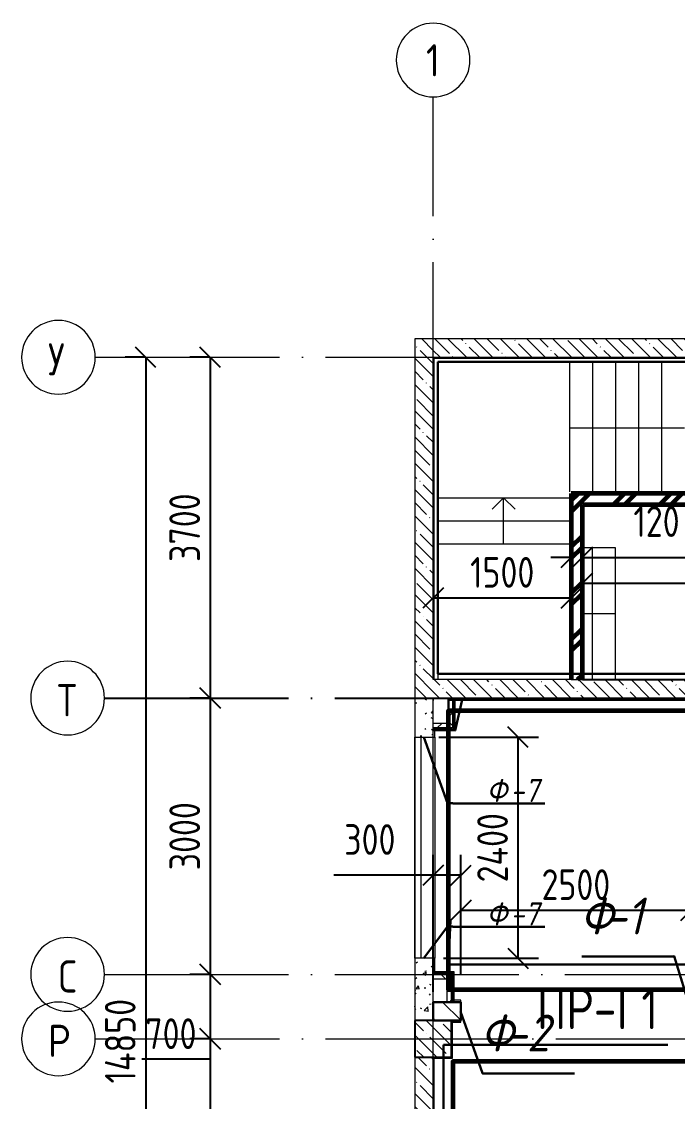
# Model space of a CAD drawing. Header units: millimetres. Extents: x -592259 to 288321, y -552984 to 293768.
# Drawn here: x -4469 to 2652, y 50296 to 62020 of the extents above; entities that cross this region are included whole.
import ezdxf

# ---------------------------------------------------------------- set-up
doc = ezdxf.new("R2010")
doc.units = ezdxf.units.MM
doc.linetypes.add('ADSK_Линия сетки', pattern=[2500, 2000, -250, 0, -250])
doc.layers.get('Defpoints').update_dxf_attribs({"color": 250})
for name, color, linetype, lineweight in [('0) блоки', 6, 'Continuous', 30), ('0) кирпич', 30, 'Continuous', 60), ('2)Фарх готовы', 3, 'Continuous', 30), ('2)Фархверки', 40, 'Continuous', 30), ('3) Перемычки готовы', 3, 'Continuous', 30), ('4) Штукатурка', 6, 'Continuous', 30), ('4.5) Штук Гипсовая по ЖБ', 6, 'Continuous', 30), ('4.6) Швы', 6, 'Continuous', 30), ('4.7) Штук. 6 вып.', 6, 'Continuous', 30), ('6.1) Шпаклевка 5 вып.', 160, 'Continuous', 60), ('A-____-____-DIMS', 250, 'Continuous', 9), ('A-GLAZ-____-MCUT', 250, 'Continuous', 9), ('A-GLAZ-____-OTLN', 250, 'Continuous', 5), ('A-WALL-____-MCUT', 250, 'Continuous', 13), ('A-WALL-____-PATT', 250, 'Continuous', 13), ('A-WALL-FNSH-MCUT', 250, 'Continuous', 13), ('I-WALL-____-OTLN', 250, 'Continuous', 9), ('S-COLS-____-MCUT', 250, 'Continuous', 25), ('S-COLS-____-OTLN', 250, 'Continuous', 9), ('S-GRID-____-IDEN', 250, 'Continuous', 9), ('S-GRID-____-OTLN', 250, 'Continuous', 9), ('S-STRS-____-OTLN', 250, 'Continuous', 5)]:
    doc.layers.add(name, color=color, linetype=linetype, lineweight=lineweight)
doc.styles.add('GOST Common', font='', dxfattribs={"width": 0.9, "height": 350})
doc.styles.add('ISOCPEUR_I', font='isocpeui.ttf', dxfattribs={"width": 0.9, "height": 12.5})
doc.styles.add('ISOCPEUR_I_1', font='ГОСТ тип А.ttf', dxfattribs={"height": 2500})
doc.styles.get("Standard").update_dxf_attribs({"font": 'ГОСТ тип А.ttf'})
doc.styles.get('GOST Common').set_extended_font_data('GOST Common')
doc.dimstyles.new('А3', dxfattribs={"dimtxt": 333, "dimasz": 222, "dimexe": 222, "dimexo": 111, "dimgap": 111, "dimtad": 1, "dimtoh": 1, "dimdec": 0, "dimrnd": 0.0015, "dimzin": 0, "dimdsep": 46, "dimtxsty": 'Standard', "dimblk": 'OBLIQUE', "dimcen": 0, "dimclrd": 7, "dimclre": 7, "dimclrt": 7, "dimadec": 0, "dimazin": 0, "dimtfac": 1, "dimtdec": 0, "dimtofl": 0, "dimtmove": 0, "dimatfit": 3, "dimfxl": 1, "dimtolj": 1, "dimtzin": 0, "dimarcsym": 0})
pattern_1 = [(45, (0, 0), (-251.4472, 251.4472), []), (45, (0, 381), (-251.4472, 251.4472), [])]
pattern_2 = [(135, (0, 0), (-142.5612, -142.5612), []), (135, (142.56, 0), (-142.5612, -142.5612), [252.016, -50.403, 3.353, -47.05])]
pattern_3 = [(45, (0, 0), (-141.42136, 141.42136), []), (135, (0, 0), (-141.42136, -141.42136), [])]

# ---------------------------------------------------------------- blocks, each defined once
blk = doc.blocks.new('Окно_СКБ_2Ст1 - Окно_СКБ_2Ст_2400_ОК16Л-36323578-Кладочный план на отм_ 0_000_ Секция 1_')
at = {"layer": 'A-GLAZ-____-MCUT'}
for p, q in [((-1200, -125), (1200, -125)), ((-1200, -195), (1200, -195))]:
    blk.add_line(p, q, dxfattribs=at)
at = {"layer": 'A-GLAZ-____-OTLN'}
for p, q in [((1200, -125), (-1200, -125)), ((-1200, -195), (1200, -195))]:
    blk.add_line(p, q, dxfattribs=at)
blk = doc.blocks.new('BSC_Колонна _Прямоугольная - 400x400-31225807-Кладочный план на отм_ 0_000_ Секция 1_')
at = {"layer": 'S-COLS-____-OTLN', "lineweight": 5}
h = blk.add_hatch(dxfattribs=at)
h.set_pattern_fill('FP_12', color=256, style=0, pattern_type=2)
h.set_pattern_definition([(135, (0.02, -50975), (-142.5619, -142.5619), []), (135, (142.58, -50975), (-142.5619, -142.5619), [252.016, -50.403, 3.353, -47.05])])
h.paths.add_polyline_path([(-200, -200), (200, -200), (200, 200), (-200, 200), (-200, -10)])
at = {"layer": 'S-COLS-____-MCUT'}
for p, q in [((200, 200), (-200, 200)), ((-200, 200), (-200, -200)), ((200, -200), (200, 200)), ((-200, -200), (200, -200))]:
    blk.add_line(p, q, dxfattribs=at)
blk = doc.blocks.new('Ось сетки - Круг_Ø8 мм-39983606-Кладочный план на отм_ 0_000_ Секция 1_')
at = {"layer": 'S-GRID-____-IDEN'}
for start, end in [(360, 180), (180, 360)]:
    blk.add_arc((0, 0), 4, start, end, dxfattribs=at)
blk = doc.blocks.new('_Oblique')
at = {"color": 0, "linetype": 'ByBlock', "lineweight": -2}
blk.add_line((-0.5, -0.5), (0.5, 0.5), dxfattribs=at)
blk = doc.blocks.new('DIMBLOCK1-Кладочный план на отм_ 0_000_ Секция 1_')
at = {"layer": 'A-____-____-DIMS', "color": 7, "lineweight": -2, "transparency": 16777216}
for p, q in [((-2432, 58375), (-2643, 58375)), ((-2421, 58375), (-2421, 54675)), ((-2432, 54675), (-2643, 54675))]:
    blk.add_line(p, q, dxfattribs=at)
at = {"layer": 'Defpoints', "color": 0, "transparency": 16777216}
for p in [(-2321, 58375), (-2421, 54675), (-2321, 54675)]:
    blk.add_point(p, dxfattribs=at)
at = {"layer": 'A-____-____-DIMS', "color": 7, "lineweight": -2, "transparency": 16777216, "xscale": 222, "yscale": 222, "zscale": 222}
for p, rotation in [((-2421, 58375), 90), ((-2421, 54675), 270)]:
    blk.add_blockref('_Oblique', p, dxfattribs=dict(at, rotation=rotation))
at = {"layer": 'A-____-____-DIMS', "color": 7, "transparency": 16777216, "insert": (-2698, 56525), "char_height": 333, "width": 2.48, "attachment_point": 5, "rotation": 90}
blk.add_mtext('\\A1;3700', dxfattribs=at)
blk = doc.blocks.new('DIMBLOCK2-Кладочный план на отм_ 0_000_ Секция 1_')
at = {"layer": 'A-____-____-DIMS', "color": 7, "lineweight": -2, "transparency": 16777216}
for p, q in [((-2432, 54675), (-2643, 54675)), ((-2421, 54675), (-2421, 51675)), ((-2432, 51675), (-2643, 51675))]:
    blk.add_line(p, q, dxfattribs=at)
at = {"layer": 'Defpoints', "color": 0, "transparency": 16777216}
for p in [(-2321, 54675), (-2421, 51675), (-2321, 51675)]:
    blk.add_point(p, dxfattribs=at)
at = {"layer": 'A-____-____-DIMS', "color": 7, "lineweight": -2, "transparency": 16777216, "xscale": 222, "yscale": 222, "zscale": 222}
for p, rotation in [((-2421, 54675), 90), ((-2421, 51675), 270)]:
    blk.add_blockref('_Oblique', p, dxfattribs=dict(at, rotation=rotation))
at = {"layer": 'A-____-____-DIMS', "color": 7, "transparency": 16777216, "insert": (-2698, 53175), "char_height": 333, "width": 2.48, "attachment_point": 5, "rotation": 90}
blk.add_mtext('\\A1;3000', dxfattribs=at)
blk = doc.blocks.new('DIMBLOCK3-Кладочный план на отм_ 0_000_ Секция 1_')
at = {"layer": 'A-____-____-DIMS', "color": 7, "lineweight": -2, "transparency": 16777216}
for p, q in [((-2432, 51675), (-2643, 51675)), ((-2421, 51675), (-2421, 50975)), ((-2432, 50975), (-2643, 50975)), ((-2421, 50975), (-2421, 50753)), ((-2421, 50753), (-3165, 50753))]:
    blk.add_line(p, q, dxfattribs=at)
at = {"layer": 'Defpoints', "color": 0, "transparency": 16777216}
for p in [(-2321, 51675), (-2421, 50975), (-2321, 50975)]:
    blk.add_point(p, dxfattribs=at)
at = {"layer": 'A-____-____-DIMS', "color": 7, "lineweight": -2, "transparency": 16777216, "xscale": 222, "yscale": 222, "zscale": 222}
for p, rotation in [((-2421, 51675), 90), ((-2421, 50975), 270)]:
    blk.add_blockref('_Oblique', p, dxfattribs=dict(at, rotation=rotation))
at = {"layer": 'A-____-____-DIMS', "color": 7, "transparency": 16777216, "insert": (-2848, 51031), "char_height": 333, "width": 1.86, "attachment_point": 5}
blk.add_mtext('\\A1;700', dxfattribs=at)
blk = doc.blocks.new('DIMBLOCK4-Кладочный план на отм_ 0_000_ Секция 1_')
at = {"layer": 'A-____-____-DIMS', "color": 7, "lineweight": -2, "transparency": 16777216}
for p, q in [((-2432, 50975), (-2643, 50975)), ((-2421, 50975), (-2421, 45525)), ((-2432, 45525), (-2643, 45525))]:
    blk.add_line(p, q, dxfattribs=at)
at = {"layer": 'Defpoints', "color": 0, "transparency": 16777216}
for p in [(-2321, 50975), (-2421, 45525), (-2321, 45525)]:
    blk.add_point(p, dxfattribs=at)
at = {"layer": 'A-____-____-DIMS', "color": 7, "lineweight": -2, "transparency": 16777216, "xscale": 222, "yscale": 222, "zscale": 222}
for p, rotation in [((-2421, 50975), 90), ((-2421, 45525), 270)]:
    blk.add_blockref('_Oblique', p, dxfattribs=dict(at, rotation=rotation))
at = {"layer": 'A-____-____-DIMS', "color": 7, "transparency": 16777216, "insert": (-2698, 48250), "char_height": 333, "width": 2.57, "attachment_point": 5, "rotation": 90}
blk.add_mtext('\\A1;5450', dxfattribs=at)
blk = doc.blocks.new('DIMBLOCK6-Кладочный план на отм_ 0_000_ Секция 1_')
at = {"layer": 'A-____-____-DIMS', "color": 7, "lineweight": -2, "transparency": 16777216}
for p, q in [((-3132, 58375), (-3343, 58375)), ((-3121, 58375), (-3121, 43525)), ((-3132, 43525), (-3343, 43525))]:
    blk.add_line(p, q, dxfattribs=at)
at = {"layer": 'Defpoints', "color": 0, "transparency": 16777216}
for p in [(-3021, 58375), (-3121, 43525), (-3021, 43525)]:
    blk.add_point(p, dxfattribs=at)
at = {"layer": 'A-____-____-DIMS', "color": 7, "lineweight": -2, "transparency": 16777216, "xscale": 222, "yscale": 222, "zscale": 222}
for p, rotation in [((-3121, 58375), 90), ((-3121, 43525), 270)]:
    blk.add_blockref('_Oblique', p, dxfattribs=dict(at, rotation=rotation))
at = {"layer": 'A-____-____-DIMS', "color": 7, "transparency": 16777216, "insert": (-3398, 50950), "char_height": 333, "width": 3, "attachment_point": 5, "rotation": 90}
blk.add_mtext('\\A1;14850', dxfattribs=at)
blk = doc.blocks.new('DIMBLOCK61-Кладочный план на отм_ 0_000_ Секция 1_')
at = {"layer": 'A-____-____-DIMS', "color": 7, "lineweight": -2, "transparency": 16777216}
for p, q in [((0, 51486), (0, 52973)), ((300, 51675), (300, 52973)), ((0, 52751), (-1077, 52751)), ((300, 52751), (0, 52751))]:
    blk.add_line(p, q, dxfattribs=at)
at = {"layer": 'Defpoints', "color": 0, "transparency": 16777216}
for p in [(300, 52751), (300, 51564), (0, 51375)]:
    blk.add_point(p, dxfattribs=at)
at = {"layer": 'A-____-____-DIMS', "color": 7, "lineweight": -2, "transparency": 16777216, "xscale": 222, "yscale": 222, "zscale": 222, "rotation": 180}
blk.add_blockref('_Oblique', (0, 52751), dxfattribs=at)
at = {"layer": 'A-____-____-DIMS', "color": 7, "lineweight": -2, "transparency": 16777216, "xscale": 222, "yscale": 222, "zscale": 222}
blk.add_blockref('_Oblique', (300, 52751), dxfattribs=at)
at = {"layer": 'A-____-____-DIMS', "color": 7, "transparency": 16777216, "insert": (-966, 53306), "char_height": 333, "width": 1.86, "attachment_point": 1, "line_spacing_factor": 1.022761}
blk.add_mtext('\\A1;300', dxfattribs=at)
blk = doc.blocks.new('DIMBLOCK62-Кладочный план на отм_ 0_000_ Секция 1_')
at = {"layer": 'A-____-____-DIMS', "color": 7, "lineweight": -2, "transparency": 16777216}
for p, q in [((300, 51675), (300, 52593)), ((2800, 51675), (2800, 52593)), ((300, 52371), (2800, 52371))]:
    blk.add_line(p, q, dxfattribs=at)
at = {"layer": 'Defpoints', "color": 0, "transparency": 16777216}
for p in [(2800, 52371), (300, 51564), (2800, 51564)]:
    blk.add_point(p, dxfattribs=at)
at = {"layer": 'A-____-____-DIMS', "color": 7, "lineweight": -2, "transparency": 16777216, "xscale": 222, "yscale": 222, "zscale": 222, "rotation": 180}
blk.add_blockref('_Oblique', (300, 52371), dxfattribs=at)
at = {"layer": 'A-____-____-DIMS', "color": 7, "lineweight": -2, "transparency": 16777216, "xscale": 222, "yscale": 222, "zscale": 222}
blk.add_blockref('_Oblique', (2800, 52371), dxfattribs=at)
at = {"layer": 'A-____-____-DIMS', "color": 7, "transparency": 16777216, "insert": (1550, 52649), "char_height": 333, "width": 2.48, "attachment_point": 5}
blk.add_mtext('\\A1;2500', dxfattribs=at)
blk = doc.blocks.new('DIMBLOCK262-Кладочный план на отм_ 0_000_ Секция 1_')
at = {"layer": 'A-____-____-DIMS', "color": 7, "lineweight": -2, "transparency": 16777216}
for p, q in [((6925, 56784), (6925, 55700)), ((1620, 55973), (1620, 56144)), ((1620, 55922), (6925, 55922))]:
    blk.add_line(p, q, dxfattribs=at)
at = {"layer": 'Defpoints', "color": 0, "transparency": 16777216}
for p in [(6925, 56895), (1620, 55862), (6925, 55922)]:
    blk.add_point(p, dxfattribs=at)
at = {"layer": 'A-____-____-DIMS', "color": 7, "lineweight": -2, "transparency": 16777216, "xscale": 222, "yscale": 222, "zscale": 222, "rotation": 180}
blk.add_blockref('_Oblique', (1620, 55922), dxfattribs=at)
at = {"layer": 'A-____-____-DIMS', "color": 7, "lineweight": -2, "transparency": 16777216, "xscale": 222, "yscale": 222, "zscale": 222}
blk.add_blockref('_Oblique', (6925, 55922), dxfattribs=at)
at = {"layer": 'A-____-____-DIMS', "color": 7, "transparency": 16777216, "insert": (2982, 56477), "char_height": 333, "width": 2.3, "attachment_point": 1, "line_spacing_factor": 1.022761}
blk.add_mtext('\\A1;5305', dxfattribs=at)
blk = doc.blocks.new('DIMBLOCK391-Кладочный план на отм_ 0_000_ Секция 1_')
at = {"layer": 'A-____-____-DIMS', "color": 7, "lineweight": -2, "transparency": 16777216}
for p, q in [((61, 54250), (1144, 54250)), ((922, 51850), (922, 54250)), ((111, 51850), (1144, 51850))]:
    blk.add_line(p, q, dxfattribs=at)
at = {"layer": 'Defpoints', "color": 0, "transparency": 16777216}
for p in [(-50, 54250), (922, 54250), (0, 51850)]:
    blk.add_point(p, dxfattribs=at)
at = {"layer": 'A-____-____-DIMS', "color": 7, "lineweight": -2, "transparency": 16777216, "xscale": 222, "yscale": 222, "zscale": 222}
for p, rotation in [((922, 54250), 90), ((922, 51850), 270)]:
    blk.add_blockref('_Oblique', p, dxfattribs=dict(at, rotation=rotation))
at = {"layer": 'A-____-____-DIMS', "color": 7, "transparency": 16777216, "insert": (645, 53050), "char_height": 333, "width": 2.57, "attachment_point": 5, "rotation": 90}
blk.add_mtext('\\A1;2400', dxfattribs=at)
blk = doc.blocks.new('DIMBLOCK410-Кладочный план на отм_ 0_000_ Секция 1_')
at = {"layer": 'A-____-____-DIMS', "color": 7, "lineweight": -2, "transparency": 16777216}
for p, q in [((0, 55762), (1500, 55762)), ((0, 55751), (0, 55540)), ((1500, 55751), (1500, 55540))]:
    blk.add_line(p, q, dxfattribs=at)
at = {"layer": 'Defpoints', "color": 0, "transparency": 16777216}
for p in [(0, 55862), (1500, 55862), (1500, 55762)]:
    blk.add_point(p, dxfattribs=at)
at = {"layer": 'A-____-____-DIMS', "color": 7, "lineweight": -2, "transparency": 16777216, "xscale": 222, "yscale": 222, "zscale": 222, "rotation": 180}
blk.add_blockref('_Oblique', (0, 55762), dxfattribs=at)
at = {"layer": 'A-____-____-DIMS', "color": 7, "lineweight": -2, "transparency": 16777216, "xscale": 222, "yscale": 222, "zscale": 222}
blk.add_blockref('_Oblique', (1500, 55762), dxfattribs=at)
at = {"layer": 'A-____-____-DIMS', "color": 7, "transparency": 16777216, "insert": (750, 56040), "char_height": 333, "width": 2.3, "attachment_point": 5}
blk.add_mtext('\\A1;1500', dxfattribs=at)
blk = doc.blocks.new('DIMBLOCK411-Кладочный план на отм_ 0_000_ Секция 1_')
at = {"layer": 'A-____-____-DIMS', "color": 7, "lineweight": -2, "transparency": 16777216}
for p, q in [((1500, 55973), (1500, 56425)), ((1620, 55973), (1620, 56425)), ((1500, 56203), (1278, 56203)), ((1620, 56203), (2852, 56203))]:
    blk.add_line(p, q, dxfattribs=at)
at = {"layer": 'Defpoints', "color": 0, "transparency": 16777216}
for p in [(1620, 56203), (1500, 55862), (1620, 55862)]:
    blk.add_point(p, dxfattribs=at)
at = {"layer": 'A-____-____-DIMS', "color": 7, "lineweight": -2, "transparency": 16777216, "xscale": 222, "yscale": 222, "zscale": 222}
blk.add_blockref('_Oblique', (1500, 56203), dxfattribs=at)
at = {"layer": 'A-____-____-DIMS', "color": 7, "lineweight": -2, "transparency": 16777216, "xscale": 222, "yscale": 222, "zscale": 222, "rotation": 180}
blk.add_blockref('_Oblique', (1620, 56203), dxfattribs=at)
at = {"layer": 'A-____-____-DIMS', "color": 7, "transparency": 16777216, "insert": (2175, 56758), "char_height": 333, "width": 1.68, "attachment_point": 1, "line_spacing_factor": 1.022761}
blk.add_mtext('\\A1;120', dxfattribs=at)

msp = doc.modelspace()

# ---------------------------------------------------------------- hatches: boundary and pattern name
at = {"layer": '0) кирпич'}
h = msp.add_hatch(dxfattribs=at)
h.set_pattern_fill('FP_2', color=256, style=0, pattern_type=2)
h.set_pattern_definition(pattern_1)
h.paths.add_polyline_path([(7045, 56775.0006), (7045, 56895.0006), (1500, 56895.0006), (1500, 56775.0006), (5528.8894, 56775.0006)])
h = msp.add_hatch(dxfattribs=at)
h.set_pattern_fill('FP_2', color=256, style=0, pattern_type=2)
h.set_pattern_definition(pattern_1)
h.paths.add_polyline_path([(1620, 54875.0006), (1620, 56775.0006), (1500, 56775.0006), (1500, 54875.0006)])
at = {"layer": 'A-WALL-____-PATT', "lineweight": 15}
h = msp.add_hatch(dxfattribs=at)
h.set_pattern_fill('FP_8', color=256, style=0, pattern_type=2)
h.set_pattern_definition(pattern_2)
h.paths.add_polyline_path([(0.0389, 54675.0006), (0.0389, 58575.0006), (-199.9611, 58575.0006), (-199.9611, 54675.0006)])
h = msp.add_hatch(dxfattribs=at)
h.set_pattern_fill('FP_8', color=256, style=0, pattern_type=2)
h.set_pattern_definition(pattern_2)
h.paths.add_polyline_path([(8900, 58375.0006), (8900, 58575.0006), (6775, 58575.0006), (6775, 58375.0006), (8827.4599, 58375.0006)])
h.paths.add_polyline_path([(5528.8894, 58375.0006), (5675, 58375.0006), (5675, 58575.0006), (0.0389, 58575.0006), (0.0389, 58375.0006), (3329.8423, 58375.0006)])
h = msp.add_hatch(dxfattribs=at)
h.set_pattern_fill('FP_8', color=256, style=0, pattern_type=2)
h.set_pattern_definition(pattern_2)
h.paths.add_polyline_path([(8900, 54675.0006), (8900, 54875.0006), (8700.0219, 54875.0006), (8700.0219, 54675.0006), (8827.4599, 54675.0006)])
h.paths.add_polyline_path([(6670, 54675.0006), (7060.0219, 54675.0006), (7060.0219, 54875.0006), (0.0389, 54875.0006), (0.0389, 54675.0006), (5528.8894, 54675.0006)])
h = msp.add_hatch(dxfattribs=at)
h.set_pattern_fill('FP_9', color=256, style=0, pattern_type=2)
h.set_pattern_definition([(50, (0, 0), (364.368, -31.8783), [38.1, -419.1]), (355, (0, 0), (-70.4859, 382.1133), [30.48, -335.28]), (100.451, (30.36, -2.66), (293.885, 350.2334), [32.38, -356.18]), (46.184, (0, 101.6), (542.1585, -84.086), [57.15, -628.65]), (96.636, (45.2, 94.6), (474.805, 494.8554), [48.57, -534.27]), (351.184, (0, 101.6), (474.81, 494.85), [45.72, -502.92]), (21, (50.8, 76.2), (303.2285, -204.5305), [38.1, -419.1]), (326, (50.8, 76.2), (123.604, 368.376), [30.48, -335.28]), (71.451, (76.07, 59.16), (426.8341, 163.8427), [32.38, -356.18]), (37.5, (0, 0), (6.17665, 169.11015), [16.764, -314.452, 16.764, -323.596, -336.55]), (37.5, (0, 0), (6.17665, 169.11015), [-671.576, 16.764, -319.786]), (7.5, (0, 0), (133.6389, 200.3615), [16.764, -177.292, 16.764, -306.832, -128.27]), (7.5, (0, 0), (133.6389, 200.3615), [-517.652, 16.764, -111.506]), (327.5, (-113.28, 0), (271.18182, -11.45836), [16.764, -110.236, 16.764, -379.476, -525.78]), (327.5, (-113.28, 0), (271.18182, -11.45836), [-523.24, 16.764, -509.016]), (317.5, (-164.08, 0), (296.2585, 50.8528), [16.764, -148.336, 16.764, -246.38, -373.38]), (317.5, (-164.08, 0), (296.2585, 50.8528), [-428.244, 16.764, -356.616])])
h.paths.add_polyline_path([(-200.0219, 51175), (-0.0219, 51175), (-0.0219, 51850), (-200.0219, 51850), (-200.0219, 51799.6115)])
h.paths.add_polyline_path([(-0.0219, 54250), (-0.0219, 54675.0006), (-200.0219, 54675.0006), (-200.0219, 54250)])
h = msp.add_hatch(dxfattribs=at)
h.set_pattern_fill('FP_28', color=42, style=0, pattern_type=2)
h.set_pattern_definition(pattern_3)
h.paths.add_polyline_path([(209.9781, 54400.2026), (209.9781, 54675.0006), (159.9781, 54675.0006), (159.9781, 54400.2026)])
h = msp.add_hatch(dxfattribs=at)
h.set_pattern_fill('FP_28', color=42, style=0, pattern_type=2)
h.set_pattern_definition(pattern_3)
h.paths.add_polyline_path([(209.9781, 54350.2026), (209.9781, 54400.2026), (-0.0219, 54400.2026), (-0.0219, 54350.2026), (31.2718, 54350.2026)])
h = msp.add_hatch(dxfattribs=at)
h.set_pattern_fill('FP_28', color=42, style=0, pattern_type=2)
h.set_pattern_definition(pattern_3)
h.paths.add_polyline_path([(149.9781, 51625.0006), (199.9781, 51625.0006), (199.9781, 51675.0006), (0, 51675.0006), (0, 51625.0006), (31.2718, 51625.0006)])
h = msp.add_hatch(dxfattribs=at)
h.set_pattern_fill('FP_28', color=42, style=0, pattern_type=2)
h.set_pattern_definition(pattern_3)
h.paths.add_polyline_path([(199.9781, 51375), (199.9781, 51625.0006), (149.9781, 51625.0006), (149.9781, 51375)])
h = msp.add_hatch(dxfattribs=at)
h.set_pattern_fill('FP_1', color=5, style=0, pattern_type=2)
h.set_pattern_definition([(135, (0, 0), (-141.42136, -141.42136), [])])
h.paths.add_polyline_path([(8750, 51175), (8750, 51375), (2799.9781, 51375), (2799.9781, 51175), (6628.4129, 51175)])
h.paths.add_polyline_path([(199.9781, 51175), (299.9781, 51175), (299.9781, 51375), (-0.0219, 51375), (-0.0219, 51175), (31.2718, 51175)])
h = msp.add_hatch(dxfattribs=at)
h.set_pattern_fill('FP_8', color=256, style=0, pattern_type=2)
h.set_pattern_definition(pattern_2)
h.paths.add_polyline_path([(-200.0219, 43725.0006), (-0.0219, 43725.0006), (-0.0219, 50775), (-200.0219, 50775), (-200.0219, 45126.581)])
at = {"layer": 'I-WALL-____-OTLN'}
h = msp.add_hatch(dxfattribs=at)
h.set_pattern_fill('FP_28', color=30, style=0, pattern_type=2)
h.set_pattern_definition(pattern_3)
h.paths.add_polyline_path([(222.4781, 54350.2026), (222.4781, 54675.0006), (209.9781, 54675.0006), (209.9781, 54350.2026)])
h = msp.add_hatch(dxfattribs=at)
h.set_pattern_fill('FP_28', color=30, style=0, pattern_type=2)
h.set_pattern_definition(pattern_3)
h.paths.add_polyline_path([(222.4781, 54337.7026), (234.9781, 54337.7026), (234.9781, 54675.0006), (222.4781, 54675.0006), (222.4781, 54350.2026)])
h = msp.add_hatch(dxfattribs=at)
h.set_pattern_fill('FP_28', color=30, style=0, pattern_type=2)
h.set_pattern_definition(pattern_3)
h.paths.add_polyline_path([(-0.0219, 54337.7026), (222.4781, 54337.7026), (222.4781, 54350.2026), (-0.0219, 54350.2026)])
h = msp.add_hatch(dxfattribs=at)
h.set_pattern_fill('FP_28', color=30, style=0, pattern_type=2)
h.set_pattern_definition(pattern_3)
h.paths.add_polyline_path([(234.9781, 54325.2026), (234.9781, 54337.7026), (-0.0219, 54337.7026), (-0.0219, 54325.2026), (32.1123, 54325.2026)])
h = msp.add_hatch(dxfattribs=at)
h.set_pattern_fill('FP_28', color=30, style=0, pattern_type=2)
h.set_pattern_definition(pattern_3)
h.paths.add_polyline_path([(212.4781, 51687.5006), (224.9781, 51687.5006), (224.9781, 51700.0006), (0, 51700.0006), (0, 51687.5006), (31.2718, 51687.5006)])
h = msp.add_hatch(dxfattribs=at)
h.set_pattern_fill('FP_28', color=30, style=0, pattern_type=2)
h.set_pattern_definition(pattern_3)
h.paths.add_polyline_path([(0, 51675.0006), (212.4781, 51675.0006), (212.4781, 51687.5006), (0, 51687.5006)])
h = msp.add_hatch(dxfattribs=at)
h.set_pattern_fill('FP_28', color=30, style=0, pattern_type=2)
h.set_pattern_definition(pattern_3)
h.paths.add_polyline_path([(199.9781, 51375), (212.4781, 51375), (212.4781, 51675.0006), (199.9781, 51675.0006), (199.9781, 51382.5471)])
h = msp.add_hatch(dxfattribs=at)
h.set_pattern_fill('FP_28', color=30, style=0, pattern_type=2)
h.set_pattern_definition(pattern_3)
h.paths.add_polyline_path([(212.4781, 51375), (224.9781, 51375), (224.9781, 51687.5006), (212.4781, 51687.5006), (212.4781, 51382.5471)])

# ---------------------------------------------------------------- linework, layer by layer
at = {"linetype": 'ADSK_Линия сетки'}
msp.add_line((-3569.5512, 54675.0006), (72376.0288, 54675.0006), dxfattribs=at)
msp.add_lwpolyline([(1620, 54875.0006), (8900, 54875.0006), (8900, 58137.85)])
at = {"layer": '0) блоки'}
msp.add_lwpolyline([(0, 51375), (299.9781, 51375), (299.9781, 51175), (0, 51175)], close=True, dxfattribs=at)
at = {"layer": '0) кирпич'}
for p, q in [((6925, 56895.0006), (1500, 56895.0006)), ((1500, 56895.0006), (1500, 54875.0006)), ((1620, 56775.0006), (7045, 56775.0006)), ((1620, 54875.0006), (1620, 56775.0006))]:
    msp.add_line(p, q, dxfattribs=at)
at = {"layer": '2)Фарх готовы'}
for p, q in [((1615.7963, 51869.8833), (2615.7963, 51869.8833)), ((534.8409, 50598.9806), (1534.8409, 50598.9806))]:
    msp.add_line(p, q, dxfattribs=at)
for points in [[(2801.885, 51270.7156), (2615.7963, 51873.0272)], [(297.6003, 51270.7156), (534.8409, 50601.6244)]]:
    msp.add_lwpolyline(points, close=True, dxfattribs=at)
at = {"layer": '2)Фархверки'}
for points in [[(-102.2078, 54250.9683), (157.2205, 53534.2016), (212.0826, 53534.2016), (157.2205, 53534.2016)], [(1212.0826, 53531.5578), (212.0826, 53531.5578)], [(-102.2078, 51850.9683), (157.2205, 52194.1129), (212.0826, 52194.1129), (157.2205, 52194.1129)], [(1212.0826, 52191.469), (212.0826, 52191.469)]]:
    msp.add_lwpolyline(points, close=True, dxfattribs=at)
at = {"layer": '4) Штукатурка'}
for p, q in [((168.377, 51780.8726), (32309.064, 51780.8726)), ((113.9892, 50910.65), (2547.8102, 50910.65))]:
    msp.add_line(p, q, dxfattribs=at)
at = {"layer": '4.5) Штук Гипсовая по ЖБ'}
for p, q in [((9312.6569, 54655.0006), (168.377, 54655.0006)), ((168.377, 54655.0006), (168.377, 51780.8726)), ((113.9892, 43645.2975), (113.9892, 50910.65))]:
    msp.add_line(p, q, dxfattribs=at)
at = {"layer": '4.6) Швы'}
for points in [[(168.377, 54093.2242), (168.377, 54325.2026), (237.9781, 54322.2026), (315.0172, 54655.0006), (975.6703, 54655.0006)], [(299.9781, 51780.8726), (168.377, 51780.8726), (188.9781, 52260.1926)], [(2076.691, 51780.8726), (720.3457, 51780.8726)], [(1014.7539, 50910.65), (2089.5396, 50910.65)]]:
    msp.add_lwpolyline(points, dxfattribs=at)
at = {"layer": '4.7) Штук. 6 вып.'}
msp.add_lwpolyline([(50, 58325.0006), (8837.67, 58325.0006), (8837.67, 54938.7849), (50, 54938.7849)], close=True, dxfattribs=at)
at = {"layer": '6.1) Шпаклевка 5 вып.'}
msp.add_lwpolyline([(32309.064, 51506.1101), (168.377, 51506.1101), (168.377, 54540.8287), (9100, 54540.8287)], dxfattribs=at)
msp.add_lwpolyline([(213.446, 43803.0006), (17429.5358, 43803.0006), (17429.5358, 50729.5073), (213.446, 50729.5073)], close=True, dxfattribs=at)
at = {"layer": 'A-WALL-____-MCUT', "lineweight": 15}
for p, q in [((0.0389, 58575.0006), (-199.9611, 58575.0006)), ((-199.9611, 58575.0006), (-199.9611, 54675.0006)), ((5675, 58575.0006), (0.0389, 58575.0006)), ((0, 58375.0006), (5675, 58375.0006)), ((0, 58375.0006), (0, 54875.0006)), ((0.0389, 54875.0006), (0.0389, 58365.0006)), ((1500, 54875.0006), (0, 54875.0006)), ((1500, 54875.0006), (1620, 54875.0006)), ((1620, 54875.0006), (7060.0219, 54875.0006)), ((-200.0219, 54675.0006), (-200.0219, 54250)), ((7060.0219, 54675.0006), (-200.0219, 54675.0006)), ((-0.0219, 54250), (-0.0219, 54675.0006)), ((159.9781, 54675.0006), (159.9781, 54400.2026)), ((209.9781, 54675.0006), (209.9781, 54350.2026)), ((222.4781, 54675.0006), (222.4781, 54337.7026)), ((234.9781, 54675.0006), (234.9781, 54325.2026)), ((237.9781, 54322.2026), (237.9781, 54675.0006)), ((159.9781, 54400.2026), (-0.0219, 54400.2026)), ((209.9781, 54350.2026), (-0.0219, 54350.2026)), ((222.4781, 54337.7026), (-0.0219, 54337.7026)), ((234.9781, 54325.2026), (-0.0219, 54325.2026)), ((-0.0219, 54322.2026), (237.9781, 54322.2026)), ((-200.0219, 54250), (-0.0219, 54250)), ((-0.0219, 51850), (-200.0219, 51850)), ((-200.0219, 51850), (-200.0219, 51175)), ((-0.0219, 51175), (-0.0219, 51850)), ((227.9781, 51703.0006), (-0.0219, 51703.0006)), ((227.9781, 51375), (227.9781, 51703.0006)), ((-0.0219, 51700.0006), (224.9781, 51700.0006)), ((212.4781, 51687.5006), (0, 51687.5006)), ((0, 51675.0006), (0, 51625.0006)), ((199.9781, 51675.0006), (0, 51675.0006)), ((0, 51625.0006), (149.9781, 51625.0006)), ((149.9781, 51625.0006), (149.9781, 51375)), ((199.9781, 51375), (199.9781, 51675.0006)), ((212.4781, 51375), (212.4781, 51687.5006)), ((224.9781, 51700.0006), (224.9781, 51375)), ((149.9781, 51375), (-0.0219, 51375)), ((149.9781, 51375), (199.9781, 51375)), ((199.9781, 51375), (299.9781, 51375)), ((299.9781, 51175), (299.9781, 51375)), ((200, 51175), (299.9781, 51175)), ((299.9781, 51175), (200, 51175)), ((210, 51155), (200, 51155)), ((-200.0219, 50775), (-200.0219, 43725.0006)), ((-0.0219, 50775), (-0.0219, 43775.0006))]:
    msp.add_line(p, q, dxfattribs=at)
at = {"layer": 'A-WALL-FNSH-MCUT', "lineweight": 15}
for p, q in [((0, 58365.0006), (5675, 58365.0006)), ((10, 54875.0006), (10, 58375.0006)), ((234.9781, 54665.0006), (7060.0219, 54665.0006)), ((19.9781, 54250), (19.9781, 54322.2026)), ((-0.0219, 54250), (19.9781, 54250)), ((19.9781, 51850), (-0.0219, 51850)), ((19.9781, 51700.0006), (19.9781, 51850)), ((0, 51700.0006), (0, 51675.0006)), ((299.9781, 51395), (224.9781, 51395)), ((299.9781, 51375), (299.9781, 51395)), ((210, 51155), (299.9781, 51155)), ((210, 50765), (210, 51155)), ((299.9781, 51155), (299.9781, 51175)), ((9.9781, 50765), (210, 50765)), ((9.9781, 43800.0006), (9.9781, 50765))]:
    msp.add_line(p, q, dxfattribs=at)
at = {"layer": 'I-WALL-____-OTLN', "lineweight": 15}
for p, q in [((-200.0219, 51850), (-200.0219, 54250)), ((19.9781, 54250), (19.9781, 51850))]:
    msp.add_line(p, q, dxfattribs=at)
at = {"layer": 'S-GRID-____-OTLN', "linetype": 'ADSK_Линия сетки'}
for p, q in [((0, 39906.0281), (0, 61202.0051)), ((-3669.3683, 58375.0006), (72376.0288, 58375.0006)), ((-3569.5512, 51675.0006), (72376.0288, 51675.0006)), ((-3669.3683, 50975.0006), (71106.0288, 50975.0006))]:
    msp.add_line(p, q, dxfattribs=at)
at = {"layer": 'S-STRS-____-OTLN'}
for p, q in [((50, 58325.0006), (50, 56850.5003)), ((1480, 58325.0006), (50, 58325.0006)), ((1480, 58325.0006), (1480, 56915.0006)), ((1480, 58325.0006), (1730, 58325.0006)), ((1480, 58325.0006), (1480, 56915.0006)), ((1730, 58325.0006), (1980, 58325.0006)), ((1730, 58325.0006), (1730, 56915.0006)), ((1730, 58325.0006), (1730, 56915.0006)), ((1980, 58325.0006), (2230, 58325.0006)), ((1980, 58325.0006), (1980, 56915.0006)), ((1980, 58325.0006), (1980, 56915.0006)), ((2230, 58325.0006), (2480, 58325.0006)), ((2230, 58325.0006), (2230, 56915.0006)), ((2230, 58325.0006), (2230, 56915.0006)), ((2480, 58325.0006), (2730, 58325.0006)), ((2480, 58325.0006), (2480, 56915.0006)), ((2480, 58325.0006), (2480, 56915.0006)), ((50, 56850.5003), (1480, 56850.5003)), ((50, 56600.5003), (50, 56850.5003)), ((50, 56850.5003), (1480, 56850.5003)), ((50, 56350.5003), (50, 56600.5003)), ((50, 56600.5003), (1480, 56600.5003)), ((50, 56600.5003), (1480, 56600.5003)), ((50, 56350.5003), (50, 54875.0006)), ((50, 56350.5003), (1480, 56350.5003)), ((50, 56350.5003), (1480, 56350.5003)), ((1730, 56305.0006), (1620, 56305.0006)), ((1980, 56305.0006), (1730, 56305.0006)), ((1730, 54875.0006), (1730, 56305.0006)), ((1730, 54875.0006), (1730, 56305.0006)), ((1980, 54875.0006), (1980, 56305.0006)), ((1980, 54875.0006), (1980, 56305.0006))]:
    msp.add_line(p, q, dxfattribs=at)
at = {"layer": 'S-STRS-____-OTLN', "lineweight": 9}
for p, q in [((1480, 57610.0006), (1730, 57610.0006)), ((1730, 57610.0006), (1980, 57610.0006)), ((1980, 57610.0006), (2230, 57610.0006)), ((2230, 57610.0006), (2480, 57610.0006)), ((2480, 57610.0006), (2730, 57610.0006)), ((765, 56850.5003), (640, 56725.5003)), ((765, 56600.5003), (765, 56850.5003)), ((765, 56850.5003), (890, 56725.5003)), ((765, 56350.5003), (765, 56600.5003)), ((1730, 55590.0006), (1620, 55590.0006)), ((1980, 55590.0006), (1730, 55590.0006))]:
    msp.add_line(p, q, dxfattribs=at)

# ---------------------------------------------------------------- block references
at = {"layer": 'A-GLAZ-____-OTLN', "rotation": 89.99999999999991}
msp.add_blockref('Окно_СКБ_2Ст1 - Окно_СКБ_2Ст_2400_ОК16Л-36323578-Кладочный план на отм_ 0_000_ Секция 1_', (-325.0219, 53050), dxfattribs=at)
at = {"layer": 'S-COLS-____-OTLN'}
msp.add_blockref('BSC_Колонна _Прямоугольная - 400x400-31225807-Кладочный план на отм_ 0_000_ Секция 1_', (-0.0219, 50975), dxfattribs=at)
at = {"layer": 'S-GRID-____-IDEN', "xscale": 99.99999999999993, "yscale": 99.99999999999993, "zscale": 99.99999999999993}
msp.add_blockref('Ось сетки - Круг_Ø8 мм-39983606-Кладочный план на отм_ 0_000_ Секция 1_', (0, 61602.0051), dxfattribs=at)
at = {"layer": 'S-GRID-____-IDEN', "xscale": 99.99999999999993, "yscale": 99.99999999999993, "zscale": 99.99999999999993, "rotation": 269.9999999999994}
for p in [(-4069.3683, 58375.0006), (-3969.5512, 54675.0006), (-3969.5512, 51675.0006), (-4069.3683, 50975.0006)]:
    msp.add_blockref('Ось сетки - Круг_Ø8 мм-39983606-Кладочный план на отм_ 0_000_ Секция 1_', p, dxfattribs=at)

# ---------------------------------------------------------------- texts
at = {"layer": '2)Фарх готовы', "char_height": 400, "attachment_point": 1, "style": 'ISOCPEUR_I'}
for s, insert, width in [('\\fISOCPEUR|b0|i1|c204|p34|;Ф', (1595.0582, 52508.9362), 312.658125), ('\\fISOCPEUR|b0|i1|c204|p34|;Ф', (1595.0582, 52508.9362), 312.658125), ('-1', (1853.0269, 52508.9362), 384.81), ('\\fISOCPEUR|b0|i1|c204|p34|;Ф', (514.1028, 51238.0335), 312.658125), ('\\fISOCPEUR|b0|i1|c204|p34|;Ф', (514.1028, 51238.0335), 312.658125), ('-2', (772.0715, 51238.0335), 448.945)]:
    msp.add_mtext(s, dxfattribs=dict(at, insert=insert, width=width))
at = {"layer": '2)Фархверки', "char_height": 250, "attachment_point": 1, "style": 'ISOCPEUR_I'}
for s, insert, width in [('\\fISOCPEUR|b0|i1|c204|p34|;Ф', (578.9808, 53796.6932), 312.658125), ('\\fISOCPEUR|b0|i1|c204|p34|;Ф', (578.9808, 53796.6932), 312.658125), ('-7', (836.9496, 53796.6932), 448.945), ('-7', (836.9496, 53796.6932), 448.945), ('\\fISOCPEUR|b0|i1|c204|p34|;Ф', (578.9808, 52456.6045), 312.658125), ('\\fISOCPEUR|b0|i1|c204|p34|;Ф', (578.9808, 52456.6045), 312.658125), ('-7', (836.9496, 52456.6045), 448.945), ('-7', (836.9496, 52456.6045), 448.945)]:
    msp.add_mtext(s, dxfattribs=dict(at, insert=insert, width=width))
at = {"layer": '3) Перемычки готовы', "insert": (1125.5593, 51530.6708), "char_height": 450, "width": 333.502, "attachment_point": 1, "style": 'ISOCPEUR_I_1'}
msp.add_mtext('ПР-Г1', dxfattribs=at)
at = {"layer": 'S-GRID-____-IDEN', "color": 18, "true_color": 0x000000, "char_height": 350, "attachment_point": 1, "style": 'GOST Common'}
for s, insert, width in [('\\fGOST Common|b0|i0|c204|p34|;\\W.9;1', (-78.2307, 61774.5385), 187.594875), ('\\fGOST Common|b0|i0|c204|p34|;\\W.9;У', (-4182.6912, 58527.5875), 310.253062), ('\\fGOST Common|b0|i0|c204|p34|;\\W.9;Т', (-4082.8741, 54827.5875), 310.253062), ('\\fGOST Common|b0|i0|c204|p34|;\\W.9;С', (-4068.0241, 51827.5875), 274.177125), ('\\fGOST Common|b0|i0|c204|p34|;\\W.9;Р', (-4182.6912, 51127.5875), 310.253062)]:
    msp.add_mtext(s, dxfattribs=dict(at, insert=insert, width=width))

# ---------------------------------------------------------------- dimensions: what is measured, and where the dimension line sits
at = {"layer": 'A-____-____-DIMS'}
for base, p1, p2, picture, middle in [((-3120.9812, 43525.0006), (-3020.9963, 58375.0006), (-3020.9963, 43525.0006), 'DIMBLOCK6-Кладочный план на отм_ 0_000_ Секция 1_', (-3398.4812, 50950.0006)), ((-2420.9812, 54675.0006), (-2320.9963, 58375.0006), (-2320.9963, 54675.0006), 'DIMBLOCK1-Кладочный план на отм_ 0_000_ Секция 1_', (-2698.4812, 56525.0006)), ((-2420.9812, 51675.0006), (-2320.9963, 54675.0006), (-2320.9963, 51675.0006), 'DIMBLOCK2-Кладочный план на отм_ 0_000_ Секция 1_', (-2698.4812, 53175.0006)), ((922.1231, 54250), (-0.0219, 51850), (-49.8769, 54250), 'DIMBLOCK391-Кладочный план на отм_ 0_000_ Секция 1_', (644.6231, 53050)), ((-2420.9812, 50975.0006), (-2320.9963, 51675.0006), (-2320.9963, 50975.0006), 'DIMBLOCK3-Кладочный план на отм_ 0_000_ Секция 1_', (-2848.3312, 51030.5006)), ((-2420.9812, 45525.0006), (-2320.9963, 50975.0006), (-2320.9963, 45525.0006), 'DIMBLOCK4-Кладочный план на отм_ 0_000_ Секция 1_', (-2698.4812, 48250.0006))]:
    dim = msp.add_linear_dim(base=base, p1=p1, p2=p2, angle=90, dimstyle='А3', dxfattribs=at)
    dim.commit()
    dim.dimension.update_dxf_attribs({"geometry": picture, "text_midpoint": middle})
for base, p1, p2, picture, middle in [((6925, 55922.1466), (1620, 55862.0711), (6925, 56895.0006), 'DIMBLOCK262-Кладочный план на отм_ 0_000_ Секция 1_', (3414.6013, 55922.1466)), ((1620, 56202.7534), (1500, 55862.0711), (1620, 55862.0711), 'DIMBLOCK411-Кладочный план на отм_ 0_000_ Секция 1_', (2458.05, 56202.7534)), ((299.9781, 52751.3117), (-0.0219, 51375), (299.9781, 51563.91), 'DIMBLOCK61-Кладочный план на отм_ 0_000_ Секция 1_', (-649.3719, 52751.3117))]:
    dim = msp.add_linear_dim(base=base, p1=p1, p2=p2, dimstyle='А3', dxfattribs=at)
    dim.commit()
    dim.dimension.update_dxf_attribs({"geometry": picture, "text_midpoint": middle, "dimtype": 160})
for base, p1, p2, picture, middle in [((1500, 55762.0862), (0.0389, 55862.0711), (1500, 55862.0711), 'DIMBLOCK410-Кладочный план на отм_ 0_000_ Секция 1_', (750.0195, 56039.5862)), ((2799.9781, 52371.1926), (299.9781, 51563.91), (2799.9781, 51563.91), 'DIMBLOCK62-Кладочный план на отм_ 0_000_ Секция 1_', (1549.9781, 52648.6926))]:
    dim = msp.add_linear_dim(base=base, p1=p1, p2=p2, dimstyle='А3', dxfattribs=at)
    dim.commit()
    dim.dimension.update_dxf_attribs({"geometry": picture, "text_midpoint": middle})

doc.saveas('drawing.dxf')
